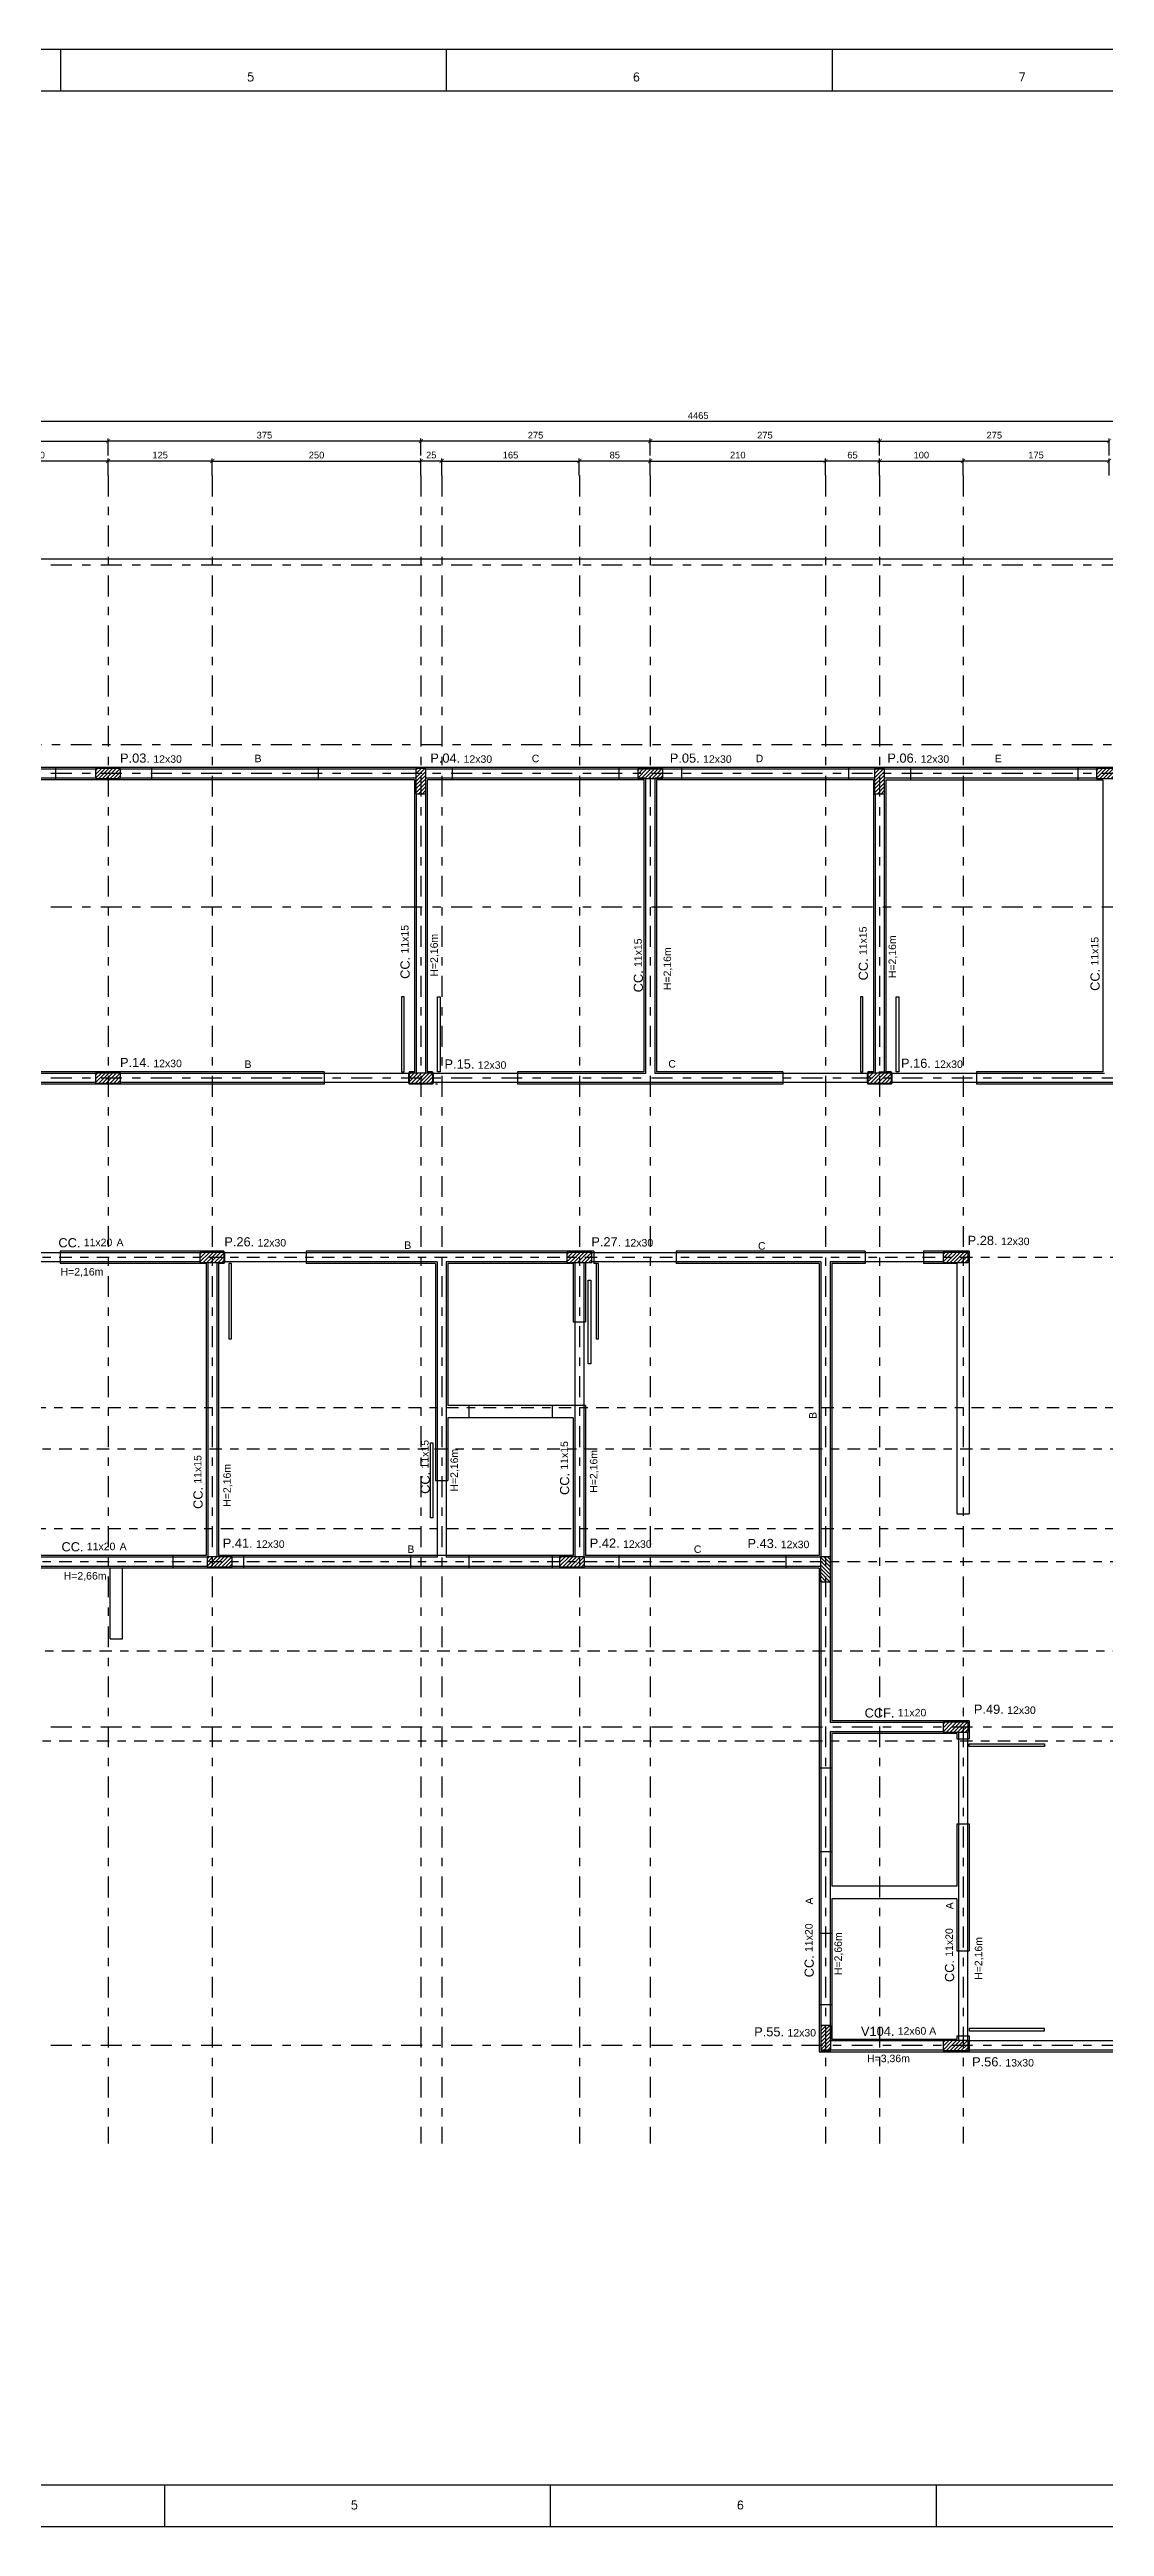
# Model space of a CAD drawing. Header units: millimetres. Extents: x 3659 to 4048, y 1324 to 1399.
# Drawn here: x 3759.2 to 3771.85, y 1360.95 to 1390.65 of the extents above; entities that cross this region are included whole.
import ezdxf
from ezdxf.enums import TextEntityAlignment as Align

# ---------------------------------------------------------------- set-up
doc = ezdxf.new("R2010")
doc.units = ezdxf.units.MM
doc.linetypes.add('CENTER', pattern=[2, 1.25, -0.25, 0.25, -0.25])
doc.linetypes.add('DASHDOT', pattern=[1, 0.5, -0.25, 0, -0.25])
for name, color, linetype in [('eixo', 1, 'CENTER'), ('Forma', 2, 'Continuous'), ('Hachura', 1, 'Continuous'), ('MATRIZ', 8, 'Continuous'), ('Moldura', 2, 'Continuous'), ('PILAR', 5, 'Continuous'), ('Textos', 7, 'Continuous')]:
    doc.layers.add(name, color=color, linetype=linetype)
doc.styles.add('maloca 1', font='romans.shx')
doc.styles.add('ROMANS', font='arial.ttf')
doc.dimstyles.new('ESC-50JR', dxfattribs={"dimtxt": 0.1, "dimasz": 0.05, "dimexe": 0.03, "dimexo": 0, "dimgap": 0.03, "dimtad": 1, "dimlfac": 100, "dimdsep": 46, "dimtxsty": 'ROMANS', "dimblk1": 'DOTSMALL', "dimblk2": 'DOTSMALL', "dimsah": 1, "dimcen": 0.09, "dimclrd": 1, "dimclre": 1, "dimclrt": 2, "dimadec": 0, "dimazin": 0, "dimtfac": 1, "dimtdec": 4, "dimtmove": 0, "dimatfit": 3, "dimldrblk": 'DOTSMALL', "dimfxl": 0, "dimtolj": 1, "dimtzin": 0, "dimarcsym": 0})

# ---------------------------------------------------------------- blocks, each defined once
blk = doc.blocks.new('_ArchTick')
at = {"color": 0, "linetype": 'ByBlock', "const_width": 0.15}
blk.add_lwpolyline([(-0.5, -0.5), (0.5, 0.5)], dxfattribs=at)
blk = doc.blocks.new('*D143')
at = {"color": 1, "lineweight": -2, "transparency": 16777216}
for p, q in [((3758.203, 1385.541), (3758.203, 1385.744)), ((3759.903, 1385.714), (3758.203, 1385.714)), ((3759.903, 1385.541), (3759.903, 1385.744))]:
    blk.add_line(p, q, dxfattribs=at)
at = {"layer": 'DEFPOINTS', "color": 0, "transparency": 16777216}
for p in [(3758.203, 1385.714), (3758.203, 1385.541), (3759.903, 1385.541)]:
    blk.add_point(p, dxfattribs=at)
at = {"color": 1, "lineweight": -2, "transparency": 16777216, "xscale": 0.05, "yscale": 0.05, "zscale": 0.05, "rotation": 180}
blk.add_blockref('_ArchTick', (3758.203, 1385.714), dxfattribs=at)
at = {"color": 1, "lineweight": -2, "transparency": 16777216, "xscale": 0.05, "yscale": 0.05, "zscale": 0.05}
blk.add_blockref('_ArchTick', (3759.903, 1385.714), dxfattribs=at)
at = {"color": 2, "transparency": 16777216, "insert": (3759.053, 1385.785), "char_height": 0.08, "attachment_point": 5, "style": 'ROMANS'}
blk.add_mtext('\\A1;170', dxfattribs=at)
blk = doc.blocks.new('_DOTSMALL')
at = {"color": 0, "linetype": 'ByBlock', "const_width": 0.5}
blk.add_lwpolyline([(-0.0625, 0, 1), (0.0625, 0, 1)], format="xyb", close=True, dxfattribs=at)
blk = doc.blocks.new('*D144')
at = {"color": 1, "lineweight": -2, "transparency": 16777216}
for p, q in [((3761.153, 1385.541), (3761.153, 1385.744)), ((3761.153, 1385.714), (3763.653, 1385.714)), ((3763.653, 1385.541), (3763.653, 1385.744))]:
    blk.add_line(p, q, dxfattribs=at)
at = {"layer": 'DEFPOINTS', "color": 0, "transparency": 16777216}
for p in [(3761.153, 1385.541), (3763.653, 1385.714), (3763.653, 1385.541)]:
    blk.add_point(p, dxfattribs=at)
at = {"color": 1, "lineweight": -2, "transparency": 16777216, "xscale": 0.05, "yscale": 0.05, "zscale": 0.05, "rotation": 180}
blk.add_blockref('_ArchTick', (3761.153, 1385.714), dxfattribs=at)
at = {"color": 1, "lineweight": -2, "transparency": 16777216, "xscale": 0.05, "yscale": 0.05, "zscale": 0.05}
blk.add_blockref('_ArchTick', (3763.653, 1385.714), dxfattribs=at)
at = {"color": 2, "transparency": 16777216, "insert": (3762.403, 1385.785), "char_height": 0.08, "attachment_point": 5, "style": 'ROMANS'}
blk.add_mtext('\\A1;250', dxfattribs=at)
blk = doc.blocks.new('*D125')
at = {"color": 1, "lineweight": -2, "transparency": 16777216}
for p, q in [((3763.653, 1385.541), (3763.653, 1385.744)), ((3763.903, 1385.714), (3763.653, 1385.714)), ((3763.903, 1385.541), (3763.903, 1385.744))]:
    blk.add_line(p, q, dxfattribs=at)
at = {"layer": 'DEFPOINTS', "color": 0, "transparency": 16777216}
for p in [(3763.653, 1385.714), (3763.653, 1385.541), (3763.903, 1385.541)]:
    blk.add_point(p, dxfattribs=at)
at = {"color": 1, "lineweight": -2, "transparency": 16777216, "xscale": 0.05, "yscale": 0.05, "zscale": 0.05, "rotation": 180}
blk.add_blockref('_ArchTick', (3763.653, 1385.714), dxfattribs=at)
at = {"color": 1, "lineweight": -2, "transparency": 16777216, "xscale": 0.05, "yscale": 0.05, "zscale": 0.05}
blk.add_blockref('_ArchTick', (3763.903, 1385.714), dxfattribs=at)
at = {"color": 2, "transparency": 16777216, "insert": (3763.778, 1385.785), "char_height": 0.08, "attachment_point": 5, "style": 'ROMANS'}
blk.add_mtext('\\A1;25', dxfattribs=at)
blk = doc.blocks.new('*D126')
at = {"color": 1, "lineweight": -2, "transparency": 16777216}
for p, q in [((3763.903, 1385.541), (3763.903, 1385.744)), ((3763.903, 1385.714), (3765.553, 1385.714)), ((3765.553, 1385.541), (3765.553, 1385.744))]:
    blk.add_line(p, q, dxfattribs=at)
at = {"layer": 'DEFPOINTS', "color": 0, "transparency": 16777216}
for p in [(3763.903, 1385.541), (3765.553, 1385.714), (3765.553, 1385.541)]:
    blk.add_point(p, dxfattribs=at)
at = {"color": 1, "lineweight": -2, "transparency": 16777216, "xscale": 0.05, "yscale": 0.05, "zscale": 0.05, "rotation": 180}
blk.add_blockref('_ArchTick', (3763.903, 1385.714), dxfattribs=at)
at = {"color": 1, "lineweight": -2, "transparency": 16777216, "xscale": 0.05, "yscale": 0.05, "zscale": 0.05}
blk.add_blockref('_ArchTick', (3765.553, 1385.714), dxfattribs=at)
at = {"color": 2, "transparency": 16777216, "insert": (3764.728, 1385.785), "char_height": 0.08, "attachment_point": 5, "style": 'ROMANS'}
blk.add_mtext('\\A1;165', dxfattribs=at)
blk = doc.blocks.new('*D127')
at = {"color": 1, "lineweight": -2, "transparency": 16777216}
for p, q in [((3765.553, 1385.541), (3765.553, 1385.744)), ((3766.403, 1385.714), (3765.553, 1385.714)), ((3766.403, 1385.541), (3766.403, 1385.744))]:
    blk.add_line(p, q, dxfattribs=at)
at = {"layer": 'DEFPOINTS', "color": 0, "transparency": 16777216}
for p in [(3765.553, 1385.714), (3765.553, 1385.541), (3766.403, 1385.541)]:
    blk.add_point(p, dxfattribs=at)
at = {"color": 1, "lineweight": -2, "transparency": 16777216, "xscale": 0.05, "yscale": 0.05, "zscale": 0.05, "rotation": 180}
blk.add_blockref('_ArchTick', (3765.553, 1385.714), dxfattribs=at)
at = {"color": 1, "lineweight": -2, "transparency": 16777216, "xscale": 0.05, "yscale": 0.05, "zscale": 0.05}
blk.add_blockref('_ArchTick', (3766.403, 1385.714), dxfattribs=at)
at = {"color": 2, "transparency": 16777216, "insert": (3765.978, 1385.785), "char_height": 0.08, "attachment_point": 5, "style": 'ROMANS'}
blk.add_mtext('\\A1;85', dxfattribs=at)
blk = doc.blocks.new('*D128')
at = {"color": 1, "lineweight": -2, "transparency": 16777216}
for p, q in [((3766.403, 1385.541), (3766.403, 1385.744)), ((3766.403, 1385.714), (3768.503, 1385.714)), ((3768.503, 1385.541), (3768.503, 1385.744))]:
    blk.add_line(p, q, dxfattribs=at)
at = {"layer": 'DEFPOINTS', "color": 0, "transparency": 16777216}
for p in [(3766.403, 1385.541), (3768.503, 1385.714), (3768.503, 1385.541)]:
    blk.add_point(p, dxfattribs=at)
at = {"color": 1, "lineweight": -2, "transparency": 16777216, "xscale": 0.05, "yscale": 0.05, "zscale": 0.05, "rotation": 180}
blk.add_blockref('_ArchTick', (3766.403, 1385.714), dxfattribs=at)
at = {"color": 1, "lineweight": -2, "transparency": 16777216, "xscale": 0.05, "yscale": 0.05, "zscale": 0.05}
blk.add_blockref('_ArchTick', (3768.503, 1385.714), dxfattribs=at)
at = {"color": 2, "transparency": 16777216, "insert": (3767.453, 1385.785), "char_height": 0.08, "attachment_point": 5, "style": 'ROMANS'}
blk.add_mtext('\\A1;210', dxfattribs=at)
blk = doc.blocks.new('*D129')
at = {"color": 1, "lineweight": -2, "transparency": 16777216}
for p, q in [((3768.503, 1385.541), (3768.503, 1385.744)), ((3769.153, 1385.714), (3768.503, 1385.714)), ((3769.153, 1385.541), (3769.153, 1385.744))]:
    blk.add_line(p, q, dxfattribs=at)
at = {"layer": 'DEFPOINTS', "color": 0, "transparency": 16777216}
for p in [(3768.503, 1385.714), (3768.503, 1385.541), (3769.153, 1385.541)]:
    blk.add_point(p, dxfattribs=at)
at = {"color": 1, "lineweight": -2, "transparency": 16777216, "xscale": 0.05, "yscale": 0.05, "zscale": 0.05, "rotation": 180}
blk.add_blockref('_ArchTick', (3768.503, 1385.714), dxfattribs=at)
at = {"color": 1, "lineweight": -2, "transparency": 16777216, "xscale": 0.05, "yscale": 0.05, "zscale": 0.05}
blk.add_blockref('_ArchTick', (3769.153, 1385.714), dxfattribs=at)
at = {"color": 2, "transparency": 16777216, "insert": (3768.828, 1385.785), "char_height": 0.08, "attachment_point": 5, "style": 'ROMANS'}
blk.add_mtext('\\A1;65', dxfattribs=at)
blk = doc.blocks.new('*D130')
at = {"color": 1, "lineweight": -2, "transparency": 16777216}
for p, q in [((3769.153, 1385.541), (3769.153, 1385.744)), ((3769.153, 1385.714), (3770.153, 1385.714)), ((3770.153, 1385.541), (3770.153, 1385.744))]:
    blk.add_line(p, q, dxfattribs=at)
at = {"layer": 'DEFPOINTS', "color": 0, "transparency": 16777216}
for p in [(3769.153, 1385.541), (3770.153, 1385.714), (3770.153, 1385.541)]:
    blk.add_point(p, dxfattribs=at)
at = {"color": 1, "lineweight": -2, "transparency": 16777216, "xscale": 0.05, "yscale": 0.05, "zscale": 0.05, "rotation": 180}
blk.add_blockref('_ArchTick', (3769.153, 1385.714), dxfattribs=at)
at = {"color": 1, "lineweight": -2, "transparency": 16777216, "xscale": 0.05, "yscale": 0.05, "zscale": 0.05}
blk.add_blockref('_ArchTick', (3770.153, 1385.714), dxfattribs=at)
at = {"color": 2, "transparency": 16777216, "insert": (3769.653, 1385.785), "char_height": 0.08, "attachment_point": 5, "style": 'ROMANS'}
blk.add_mtext('\\A1;100', dxfattribs=at)
blk = doc.blocks.new('*D131')
at = {"color": 1, "lineweight": -2, "transparency": 16777216}
for p, q in [((3770.153, 1385.541), (3770.153, 1385.744)), ((3771.903, 1385.714), (3770.153, 1385.714)), ((3771.903, 1385.541), (3771.903, 1385.744))]:
    blk.add_line(p, q, dxfattribs=at)
at = {"layer": 'DEFPOINTS', "color": 0, "transparency": 16777216}
for p in [(3770.153, 1385.714), (3770.153, 1385.541), (3771.903, 1385.541)]:
    blk.add_point(p, dxfattribs=at)
at = {"color": 1, "lineweight": -2, "transparency": 16777216, "xscale": 0.05, "yscale": 0.05, "zscale": 0.05, "rotation": 180}
blk.add_blockref('_ArchTick', (3770.153, 1385.714), dxfattribs=at)
at = {"color": 1, "lineweight": -2, "transparency": 16777216, "xscale": 0.05, "yscale": 0.05, "zscale": 0.05}
blk.add_blockref('_ArchTick', (3771.903, 1385.714), dxfattribs=at)
at = {"color": 2, "transparency": 16777216, "insert": (3771.028, 1385.785), "char_height": 0.08, "attachment_point": 5, "style": 'ROMANS'}
blk.add_mtext('\\A1;175', dxfattribs=at)
blk = doc.blocks.new('*D168')
at = {"color": 1, "lineweight": -2, "transparency": 16777216}
for p, q in [((3759.903, 1385.541), (3759.903, 1385.744)), ((3761.153, 1385.714), (3759.903, 1385.714)), ((3761.153, 1385.541), (3761.153, 1385.744))]:
    blk.add_line(p, q, dxfattribs=at)
at = {"layer": 'DEFPOINTS', "color": 0, "transparency": 16777216}
for p in [(3759.903, 1385.714), (3759.903, 1385.541), (3761.153, 1385.541)]:
    blk.add_point(p, dxfattribs=at)
at = {"color": 1, "lineweight": -2, "transparency": 16777216, "xscale": 0.05, "yscale": 0.05, "zscale": 0.05, "rotation": 180}
blk.add_blockref('_ArchTick', (3759.903, 1385.714), dxfattribs=at)
at = {"color": 1, "lineweight": -2, "transparency": 16777216, "xscale": 0.05, "yscale": 0.05, "zscale": 0.05}
blk.add_blockref('_ArchTick', (3761.153, 1385.714), dxfattribs=at)
at = {"color": 2, "transparency": 16777216, "insert": (3760.528, 1385.785), "char_height": 0.08, "attachment_point": 5, "style": 'ROMANS'}
blk.add_mtext('\\A1;125', dxfattribs=at)
blk = doc.blocks.new('*D171')
at = {"color": 1, "lineweight": -2, "transparency": 16777216}
for p, q in [((3756.053, 1385.78), (3756.053, 1385.983)), ((3756.053, 1385.953), (3759.903, 1385.953)), ((3759.903, 1385.78), (3759.903, 1385.983))]:
    blk.add_line(p, q, dxfattribs=at)
at = {"layer": 'DEFPOINTS', "color": 0, "transparency": 16777216}
for p in [(3759.903, 1385.953), (3756.053, 1385.78), (3759.903, 1385.78)]:
    blk.add_point(p, dxfattribs=at)
at = {"color": 1, "lineweight": -2, "transparency": 16777216, "xscale": 0.05, "yscale": 0.05, "zscale": 0.05, "rotation": 180}
blk.add_blockref('_ArchTick', (3756.053, 1385.953), dxfattribs=at)
at = {"color": 1, "lineweight": -2, "transparency": 16777216, "xscale": 0.05, "yscale": 0.05, "zscale": 0.05}
blk.add_blockref('_ArchTick', (3759.903, 1385.953), dxfattribs=at)
at = {"color": 2, "transparency": 16777216, "insert": (3757.978, 1386.024), "char_height": 0.08, "attachment_point": 5, "style": 'ROMANS'}
blk.add_mtext('\\A1;385', dxfattribs=at)
blk = doc.blocks.new('*D172')
at = {"color": 1, "lineweight": -2, "transparency": 16777216}
for p, q in [((3763.653, 1385.78), (3763.653, 1385.983)), ((3766.403, 1385.953), (3763.653, 1385.953)), ((3766.403, 1385.78), (3766.403, 1385.983))]:
    blk.add_line(p, q, dxfattribs=at)
at = {"layer": 'DEFPOINTS', "color": 0, "transparency": 16777216}
for p in [(3763.653, 1385.953), (3763.653, 1385.78), (3766.403, 1385.78)]:
    blk.add_point(p, dxfattribs=at)
at = {"color": 1, "lineweight": -2, "transparency": 16777216, "xscale": 0.05, "yscale": 0.05, "zscale": 0.05, "rotation": 180}
blk.add_blockref('_ArchTick', (3763.653, 1385.953), dxfattribs=at)
at = {"color": 1, "lineweight": -2, "transparency": 16777216, "xscale": 0.05, "yscale": 0.05, "zscale": 0.05}
blk.add_blockref('_ArchTick', (3766.403, 1385.953), dxfattribs=at)
at = {"color": 2, "transparency": 16777216, "insert": (3765.028, 1386.024), "char_height": 0.08, "attachment_point": 5, "style": 'ROMANS'}
blk.add_mtext('\\A1;275', dxfattribs=at)
blk = doc.blocks.new('*D173')
at = {"color": 1, "lineweight": -2, "transparency": 16777216}
for p, q in [((3766.403, 1385.78), (3766.403, 1385.983)), ((3766.403, 1385.953), (3769.153, 1385.953)), ((3769.153, 1385.78), (3769.153, 1385.983))]:
    blk.add_line(p, q, dxfattribs=at)
at = {"layer": 'DEFPOINTS', "color": 0, "transparency": 16777216}
for p in [(3769.153, 1385.953), (3766.403, 1385.78), (3769.153, 1385.78)]:
    blk.add_point(p, dxfattribs=at)
at = {"color": 1, "lineweight": -2, "transparency": 16777216, "xscale": 0.05, "yscale": 0.05, "zscale": 0.05, "rotation": 180}
blk.add_blockref('_ArchTick', (3766.403, 1385.953), dxfattribs=at)
at = {"color": 1, "lineweight": -2, "transparency": 16777216, "xscale": 0.05, "yscale": 0.05, "zscale": 0.05}
blk.add_blockref('_ArchTick', (3769.153, 1385.953), dxfattribs=at)
at = {"color": 2, "transparency": 16777216, "insert": (3767.778, 1386.024), "char_height": 0.08, "attachment_point": 5, "style": 'ROMANS'}
blk.add_mtext('\\A1;275', dxfattribs=at)
blk = doc.blocks.new('*D174')
at = {"color": 1, "lineweight": -2, "transparency": 16777216}
for p, q in [((3769.153, 1385.78), (3769.153, 1385.983)), ((3769.153, 1385.953), (3771.903, 1385.953)), ((3771.903, 1385.78), (3771.903, 1385.983))]:
    blk.add_line(p, q, dxfattribs=at)
at = {"layer": 'DEFPOINTS', "color": 0, "transparency": 16777216}
for p in [(3771.903, 1385.953), (3769.153, 1385.78), (3771.903, 1385.78)]:
    blk.add_point(p, dxfattribs=at)
at = {"color": 1, "lineweight": -2, "transparency": 16777216, "xscale": 0.05, "yscale": 0.05, "zscale": 0.05, "rotation": 180}
blk.add_blockref('_ArchTick', (3769.153, 1385.953), dxfattribs=at)
at = {"color": 1, "lineweight": -2, "transparency": 16777216, "xscale": 0.05, "yscale": 0.05, "zscale": 0.05}
blk.add_blockref('_ArchTick', (3771.903, 1385.953), dxfattribs=at)
at = {"color": 2, "transparency": 16777216, "insert": (3770.528, 1386.024), "char_height": 0.08, "attachment_point": 5, "style": 'ROMANS'}
blk.add_mtext('\\A1;275', dxfattribs=at)
blk = doc.blocks.new('*D182')
at = {"color": 1, "lineweight": -2, "transparency": 16777216}
for p, q in [((3759.903, 1385.78), (3759.903, 1385.983)), ((3763.653, 1385.953), (3759.903, 1385.953)), ((3763.653, 1385.78), (3763.653, 1385.983))]:
    blk.add_line(p, q, dxfattribs=at)
at = {"layer": 'DEFPOINTS', "color": 0, "transparency": 16777216}
for p in [(3759.903, 1385.953), (3759.903, 1385.78), (3763.653, 1385.78)]:
    blk.add_point(p, dxfattribs=at)
at = {"color": 1, "lineweight": -2, "transparency": 16777216, "xscale": 0.05, "yscale": 0.05, "zscale": 0.05, "rotation": 180}
blk.add_blockref('_ArchTick', (3759.903, 1385.953), dxfattribs=at)
at = {"color": 1, "lineweight": -2, "transparency": 16777216, "xscale": 0.05, "yscale": 0.05, "zscale": 0.05}
blk.add_blockref('_ArchTick', (3763.653, 1385.953), dxfattribs=at)
at = {"color": 2, "transparency": 16777216, "insert": (3761.778, 1386.024), "char_height": 0.08, "attachment_point": 5, "style": 'ROMANS'}
blk.add_mtext('\\A1;375', dxfattribs=at)
blk = doc.blocks.new('*D162')
at = {"color": 1, "lineweight": -2, "transparency": 16777216}
for p, q in [((3744.653, 1386.015), (3744.653, 1386.218)), ((3789.303, 1386.188), (3744.653, 1386.188)), ((3789.303, 1386.015), (3789.303, 1386.218))]:
    blk.add_line(p, q, dxfattribs=at)
at = {"layer": 'DEFPOINTS', "color": 0, "transparency": 16777216}
for p in [(3744.653, 1386.188), (3744.653, 1386.015), (3789.303, 1386.015)]:
    blk.add_point(p, dxfattribs=at)
at = {"color": 1, "lineweight": -2, "transparency": 16777216, "xscale": 0.05, "yscale": 0.05, "zscale": 0.05, "rotation": 180}
blk.add_blockref('_ArchTick', (3744.653, 1386.188), dxfattribs=at)
at = {"color": 1, "lineweight": -2, "transparency": 16777216, "xscale": 0.05, "yscale": 0.05, "zscale": 0.05}
blk.add_blockref('_ArchTick', (3789.303, 1386.188), dxfattribs=at)
at = {"color": 2, "transparency": 16777216, "insert": (3766.978, 1386.259), "char_height": 0.08, "attachment_point": 5, "style": 'ROMANS'}
blk.add_mtext('\\A1;4465', dxfattribs=at)

msp = doc.modelspace()

# ---------------------------------------------------------------- hatches: boundary and pattern name
at = {"layer": 'Hachura'}
h = msp.add_hatch(dxfattribs=at)
h.set_pattern_fill('LINE', color=1, scale=0.01, angle=405, style=0)
h.set_pattern_definition([(45, (118.463816, -14.26948), (-0.0224506403, 0.0224506403), [])])
h.paths.add_polyline_path([(3760.053315, 1382.025823), (3759.753315, 1382.025823), (3759.753315, 1381.905823), (3760.053315, 1381.905823)])
h = msp.add_hatch(dxfattribs=at)
h.set_pattern_fill('LINE', color=1, scale=0.01, angle=405, style=0)
h.set_pattern_definition([(45, (170.921348, -13.735075), (-0.0224506403, 0.0224506403), [])])
h.paths.add_polyline_path([(3763.593315, 1382.025823), (3763.593315, 1381.725823), (3763.713315, 1381.725823), (3763.713315, 1382.025823)])
h = msp.add_hatch(dxfattribs=at)
h.set_pattern_fill('LINE', color=1, scale=0.01, angle=405, style=0)
h.set_pattern_definition([(45, (124.963816, -14.26948), (-0.0224506403, 0.0224506403), [])])
h.paths.add_polyline_path([(3766.553315, 1382.025823), (3766.253315, 1382.025823), (3766.253315, 1381.905823), (3766.553315, 1381.905823)])
h = msp.add_hatch(dxfattribs=at)
h.set_pattern_fill('LINE', color=1, scale=0.01, angle=405, style=0)
h.set_pattern_definition([(45, (176.421348, -13.735075), (-0.0224506403, 0.0224506403), [])])
h.paths.add_polyline_path([(3769.093315, 1382.025823), (3769.093315, 1381.725823), (3769.213315, 1381.725823), (3769.213315, 1382.025823)])
h = msp.add_hatch(dxfattribs=at)
h.set_pattern_fill('LINE', color=1, scale=0.01, angle=405, style=0)
h.set_pattern_definition([(45, (130.463816, -14.26948), (-0.0224506403, 0.0224506403), [])])
h.paths.add_polyline_path([(3772.053315, 1382.025823), (3771.753315, 1382.025823), (3771.753315, 1381.905823), (3772.053315, 1381.905823)])
h = msp.add_hatch(dxfattribs=at)
h.set_pattern_fill('LINE', color=1, scale=0.01, angle=405, style=0)
h.set_pattern_definition([(45, (118.463816, -17.91948), (-0.0224506403, 0.0224506403), [])])
h.paths.add_polyline_path([(3760.053315, 1378.375823), (3759.753315, 1378.375823), (3759.753315, 1378.255823), (3760.053315, 1378.255823)])
h = msp.add_hatch(dxfattribs=at)
h.set_pattern_fill('LINE', color=1, scale=0.01, angle=405, style=0)
h.set_pattern_definition([(45, (122.213816, -17.91948), (-0.0224506403, 0.0224506403), [])])
h.paths.add_polyline_path([(3763.803315, 1378.375823), (3763.503315, 1378.375823), (3763.503315, 1378.255823), (3763.803315, 1378.255823)])
h = msp.add_hatch(dxfattribs=at)
h.set_pattern_fill('LINE', color=1, scale=0.01, angle=405, style=0)
h.set_pattern_definition([(45, (127.713816, -17.91948), (-0.0224506403, 0.0224506403), [])])
h.paths.add_polyline_path([(3769.303315, 1378.375823), (3769.003315, 1378.375823), (3769.003315, 1378.255823), (3769.303315, 1378.255823)])
h = msp.add_hatch(dxfattribs=at)
h.set_pattern_fill('LINE', color=1, scale=0.01, angle=405, style=0)
h.set_pattern_definition([(45, (119.713816, -20.06948), (-0.0224506403, 0.0224506403), [])])
h.paths.add_polyline_path([(3761.303315, 1376.225823), (3761.003315, 1376.225823), (3761.003315, 1376.105823), (3761.303315, 1376.105823)])
h = msp.add_hatch(dxfattribs=at)
h.set_pattern_fill('LINE', color=1, scale=0.01, angle=405, style=0)
h.set_pattern_definition([(45, (124.113816, -20.06948), (-0.0224506403, 0.0224506403), [])])
h.paths.add_polyline_path([(3765.703315, 1376.225823), (3765.403315, 1376.225823), (3765.403315, 1376.105823), (3765.703315, 1376.105823)])
h = msp.add_hatch(dxfattribs=at)
h.set_pattern_fill('LINE', color=1, scale=0.01, angle=405, style=0)
h.set_pattern_definition([(45, (128.623816, -20.06948), (-0.0224506403, 0.0224506403), [])])
h.paths.add_polyline_path([(3770.213315, 1376.225823), (3769.913315, 1376.225823), (3769.913315, 1376.105823), (3770.213315, 1376.105823)])
h = msp.add_hatch(dxfattribs=at)
h.set_pattern_fill('LINE', color=1, scale=0.01, angle=405, style=0)
h.set_pattern_definition([(45, (119.80228, -23.71948), (-0.0224506403, 0.0224506403), [])])
h.paths.add_polyline_path([(3761.391778, 1372.575823), (3761.091778, 1372.575823), (3761.091778, 1372.455823), (3761.391778, 1372.455823)])
h = msp.add_hatch(dxfattribs=at)
h.set_pattern_fill('LINE', color=1, scale=0.01, angle=405, style=0)
h.set_pattern_definition([(45, (124.025848, -23.71948), (-0.0224506403, 0.0224506403), [])])
h.paths.add_polyline_path([(3765.615346, 1372.575823), (3765.315346, 1372.575823), (3765.315346, 1372.455823), (3765.615346, 1372.455823)])
h = msp.add_hatch(dxfattribs=at)
h.set_pattern_fill('LINE', color=1, scale=0.01, angle=495, style=0)
h.set_pattern_definition([(135, (5164.738618, -2269.013675), (-0.0224506403, -0.0224506403), [])])
h.paths.add_polyline_path([(3768.443315, 1372.575823), (3768.443315, 1372.275823), (3768.563315, 1372.275823), (3768.563315, 1372.575823)])
h = msp.add_hatch(dxfattribs=at)
h.set_pattern_fill('LINE', color=1, scale=0.01, angle=405, style=0)
h.set_pattern_definition([(45, (128.623816, -25.70278), (-0.0224506403, 0.0224506403), [])])
h.paths.add_polyline_path([(3770.213315, 1370.592523), (3769.913315, 1370.592523), (3769.913315, 1370.472523), (3770.213315, 1370.472523)])
h = msp.add_hatch(dxfattribs=at)
h.set_pattern_fill('LINE', color=1, scale=0.01, angle=405, style=0)
h.set_pattern_definition([(45, (175.776348, -28.805075), (-0.0224506403, 0.0224506403), [])])
h.paths.add_polyline_path([(3768.448315, 1366.955823), (3768.448315, 1366.655823), (3768.568315, 1366.655823), (3768.568315, 1366.955823)])
h = msp.add_hatch(dxfattribs=at)
h.set_pattern_fill('LINE', color=1, scale=0.01, angle=405, style=0)
h.set_pattern_definition([(45, (128.623816, -29.51948), (-0.0224506403, 0.0224506403), [])])
h.paths.add_polyline_path([(3770.213315, 1366.775823), (3769.913315, 1366.775823), (3769.913315, 1366.655823), (3770.213315, 1366.655823)])

# ---------------------------------------------------------------- linework, layer by layer
at = {"layer": 'eixo', "linetype": 'DASHDOT', "ltscale": 0.5}
for p, q in [((3759.903315, 1385.540823), (3759.903315, 1365.540823)), ((3761.153315, 1385.540823), (3761.153315, 1365.540823)), ((3763.653315, 1385.540823), (3763.653315, 1365.540823)), ((3763.903315, 1385.540823), (3763.903315, 1365.540823)), ((3765.553315, 1385.540823), (3765.553315, 1365.540823)), ((3766.403315, 1385.540823), (3766.403315, 1365.540823)), ((3768.503315, 1385.540823), (3768.503315, 1365.540823)), ((3769.153315, 1385.540823), (3769.153315, 1365.540823)), ((3770.153315, 1385.540823), (3770.153315, 1365.540823)), ((3804.468315, 1384.465823), (3743.256144, 1384.465823)), ((3743.256144, 1382.315823), (3804.468315, 1382.315823)), ((3804.468315, 1381.965823), (3743.256144, 1381.965823)), ((3804.468315, 1380.365823), (3743.256144, 1380.365823)), ((3804.468315, 1378.315823), (3743.256144, 1378.315823)), ((3804.468315, 1370.532523), (3743.256144, 1370.532523)), ((3804.468315, 1366.715823), (3743.153385, 1366.715823))]:
    msp.add_line(p, q, dxfattribs=at)
at = {"layer": 'eixo', "linetype": 'DASHDOT', "ltscale": 0.3}
for p, q in [((3804.468315, 1376.165823), (3743.256144, 1376.165823)), ((3743.256144, 1374.365823), (3804.468315, 1374.365823)), ((3804.468315, 1373.865823), (3743.256144, 1373.865823)), ((3743.256144, 1372.915823), (3804.468315, 1372.915823)), ((3804.468315, 1372.515823), (3743.256144, 1372.515823)), ((3778.850106, 1371.445823), (3743.256144, 1371.445823)), ((3804.468315, 1370.365823), (3743.256144, 1370.365823))]:
    msp.add_line(p, q, dxfattribs=at)
at = {"layer": 'Forma', "linetype": 'Continuous', "ltscale": 0.5}
for p, q in [((3759.753315, 1382.020823), (3756.293315, 1382.020823)), ((3763.593315, 1382.020823), (3760.053315, 1382.020823)), ((3771.753315, 1382.020823), (3763.713315, 1382.020823)), ((3759.753315, 1381.910823), (3756.293315, 1381.910823)), ((3763.593315, 1381.910823), (3760.053315, 1381.910823)), ((3763.598315, 1381.725823), (3763.598315, 1378.375823)), ((3763.708315, 1381.725823), (3763.708315, 1378.375823)), ((3766.348315, 1381.910823), (3763.713315, 1381.910823)), ((3766.348315, 1381.910823), (3766.348315, 1378.370823)), ((3766.458315, 1381.910823), (3766.458315, 1378.370823)), ((3769.093315, 1381.910823), (3766.458315, 1381.910823)), ((3769.098315, 1381.725823), (3769.098315, 1378.375823)), ((3769.208315, 1381.725823), (3769.208315, 1378.375823)), ((3771.753315, 1381.910823), (3769.213315, 1381.910823)), ((3759.753315, 1378.370823), (3756.108315, 1378.370823)), ((3759.753315, 1378.260823), (3756.108315, 1378.260823)), ((3763.503315, 1378.370823), (3760.053315, 1378.370823)), ((3763.503315, 1378.260823), (3760.053315, 1378.260823)), ((3766.348315, 1378.370823), (3763.803315, 1378.370823)), ((3769.003315, 1378.260823), (3763.803315, 1378.260823)), ((3769.003315, 1378.370823), (3766.458315, 1378.370823)), ((3771.848315, 1378.370823), (3769.303315, 1378.370823)), ((3774.503315, 1378.260823), (3769.303315, 1378.260823)), ((3761.003315, 1376.220823), (3758.263315, 1376.220823)), ((3761.003315, 1376.110823), (3758.263315, 1376.110823)), ((3761.098315, 1376.105823), (3761.098315, 1372.575823)), ((3761.208315, 1376.105823), (3761.208315, 1372.575823)), ((3765.403315, 1376.220823), (3761.303315, 1376.220823)), ((3763.848315, 1376.110823), (3761.303315, 1376.110823)), ((3763.848315, 1376.110823), (3763.848315, 1372.570823)), ((3765.403315, 1376.110823), (3763.958315, 1376.110823)), ((3763.958315, 1376.110823), (3763.958315, 1372.570823)), ((3765.498315, 1376.105823), (3765.498315, 1372.575823)), ((3765.608315, 1376.105823), (3765.608315, 1372.570823)), ((3769.913315, 1376.220823), (3765.703315, 1376.220823)), ((3768.448315, 1376.110823), (3765.703315, 1376.110823)), ((3768.448315, 1376.110823), (3768.448315, 1372.575823)), ((3769.913315, 1376.110823), (3768.558315, 1376.110823)), ((3768.558315, 1376.110823), (3768.558315, 1372.575823)), ((3761.091778, 1372.570823), (3758.263315, 1372.570823)), ((3761.091778, 1372.460823), (3758.263315, 1372.460823)), ((3763.848315, 1372.570823), (3761.391778, 1372.570823)), ((3765.315346, 1372.460823), (3761.391778, 1372.460823)), ((3765.315346, 1372.570823), (3763.958315, 1372.570823)), ((3768.443315, 1372.570823), (3765.608315, 1372.570823)), ((3768.443315, 1372.460823), (3765.615346, 1372.460823)), ((3768.448315, 1372.275823), (3768.448315, 1366.660823)), ((3768.558315, 1372.275823), (3768.558315, 1370.587523)), ((3769.913315, 1370.587523), (3768.558315, 1370.587523)), ((3768.558315, 1370.477523), (3768.558315, 1366.770823)), ((3769.913315, 1370.477523), (3768.558315, 1370.477523)), ((3770.098315, 1370.472523), (3770.098315, 1366.775823)), ((3770.208315, 1370.472523), (3770.208315, 1366.775823)), ((3769.913315, 1366.660823), (3768.448315, 1366.660823)), ((3769.913315, 1366.770823), (3768.558315, 1366.770823)), ((3777.441304, 1366.770823), (3770.213315, 1366.770823)), ((3777.441304, 1366.660823), (3770.213315, 1366.660823))]:
    msp.add_line(p, q, dxfattribs=at)
at = {"layer": 'MATRIZ'}
for p, q in [((3743.078315, 1384.540823), (3803.518315, 1384.540823)), ((3789.228315, 1382.040823), (3755.978315, 1382.040823)), ((3759.278315, 1381.890823), (3759.278315, 1382.040823)), ((3760.428315, 1381.890823), (3760.428315, 1382.040823)), ((3762.428315, 1381.890823), (3762.428315, 1382.040823)), ((3766.028315, 1382.040823), (3766.028315, 1381.890823)), ((3766.778315, 1382.040823), (3766.778315, 1381.890823)), ((3768.778315, 1382.040823), (3768.778315, 1381.890823)), ((3769.528315, 1381.890823), (3769.528315, 1382.040823)), ((3771.528315, 1382.040823), (3771.528315, 1381.890823)), ((3766.328315, 1381.890823), (3763.728315, 1381.890823)), ((3766.328315, 1381.890823), (3766.328315, 1378.390823)), ((3769.078315, 1381.890823), (3766.478315, 1381.890823)), ((3766.478315, 1381.890823), (3766.478315, 1378.390823)), ((3769.078315, 1381.890823), (3769.078315, 1378.390823)), ((3769.228315, 1381.890823), (3769.228315, 1378.390823)), ((3769.228315, 1381.890823), (3771.828315, 1381.890823)), ((3771.828315, 1381.890823), (3771.828315, 1378.390823)), ((3763.453315, 1379.290823), (3763.423315, 1379.290823)), ((3763.423315, 1379.290823), (3763.423315, 1378.390823)), ((3763.453315, 1378.390823), (3763.453315, 1379.290823)), ((3763.853315, 1378.390823), (3763.853315, 1379.290823)), ((3763.853315, 1379.290823), (3763.883315, 1379.290823)), ((3763.883315, 1379.290823), (3763.883315, 1378.390823)), ((3768.953315, 1379.290823), (3768.923315, 1379.290823)), ((3768.923315, 1379.290823), (3768.923315, 1378.390823)), ((3768.953315, 1378.390823), (3768.953315, 1379.290823)), ((3769.353315, 1378.390823), (3769.353315, 1379.290823)), ((3769.353315, 1379.290823), (3769.383315, 1379.290823)), ((3769.383315, 1379.290823), (3769.383315, 1378.390823)), ((3762.493315, 1378.390823), (3762.493315, 1378.240823)), ((3763.423315, 1378.390823), (3763.453315, 1378.390823)), ((3763.513315, 1378.390823), (3763.513315, 1378.240823)), ((3763.793315, 1378.390823), (3763.793315, 1378.240823)), ((3763.883315, 1378.390823), (3763.853315, 1378.390823)), ((3766.328315, 1378.390823), (3764.813315, 1378.390823)), ((3764.813315, 1378.390823), (3764.813315, 1378.240823)), ((3767.993315, 1378.390823), (3766.478315, 1378.390823)), ((3767.993315, 1378.390823), (3767.993315, 1378.240823)), ((3768.923315, 1378.390823), (3768.953315, 1378.390823)), ((3769.078315, 1378.390823), (3769.013315, 1378.390823)), ((3769.013315, 1378.390823), (3769.013315, 1378.240823)), ((3769.143315, 1378.390823), (3769.293315, 1378.390823)), ((3769.293315, 1378.390823), (3769.228315, 1378.390823)), ((3769.293315, 1378.390823), (3769.293315, 1378.240823)), ((3769.383315, 1378.390823), (3769.353315, 1378.390823)), ((3771.828315, 1378.390823), (3770.313315, 1378.390823)), ((3770.313315, 1378.390823), (3770.313315, 1378.240823)), ((3767.993315, 1378.240823), (3764.813315, 1378.240823)), ((3769.293315, 1378.240823), (3769.013315, 1378.240823)), ((3773.493315, 1378.240823), (3770.313315, 1378.240823)), ((3759.328315, 1376.240823), (3759.328315, 1376.090823)), ((3761.293315, 1376.240823), (3761.293315, 1376.090823)), ((3761.353315, 1376.090823), (3761.353315, 1375.190823)), ((3761.383315, 1376.090823), (3761.353315, 1376.090823)), ((3761.383315, 1375.190823), (3761.383315, 1376.090823)), ((3765.728315, 1376.240823), (3762.278315, 1376.240823)), ((3762.278315, 1376.240823), (3762.278315, 1376.090823)), ((3765.478315, 1376.090823), (3763.978315, 1376.090823)), ((3765.478315, 1376.090823), (3765.478315, 1375.390823)), ((3765.628315, 1376.090823), (3765.628315, 1375.390823)), ((3765.728315, 1376.240823), (3765.728315, 1376.090823)), ((3765.783315, 1376.090823), (3765.728315, 1376.090823)), ((3765.753315, 1376.090823), (3765.753315, 1375.190823)), ((3765.783315, 1376.090823), (3765.753315, 1376.090823)), ((3765.783315, 1375.190823), (3765.783315, 1376.090823)), ((3768.978315, 1376.240823), (3766.713315, 1376.240823)), ((3766.713315, 1376.240823), (3766.713315, 1376.090823)), ((3768.428315, 1376.090823), (3766.713315, 1376.090823)), ((3768.428315, 1376.090823), (3768.428315, 1372.590823)), ((3768.578315, 1376.090823), (3768.578315, 1370.607523)), ((3768.978315, 1376.090823), (3768.578315, 1376.090823)), ((3768.978315, 1376.240823), (3768.978315, 1376.090823)), ((3769.678315, 1376.240823), (3769.678315, 1376.090823)), ((3770.228315, 1376.240823), (3769.678315, 1376.240823)), ((3770.078315, 1376.090823), (3769.678315, 1376.090823)), ((3770.078315, 1376.090823), (3770.078315, 1373.090823)), ((3770.228315, 1376.240823), (3770.228315, 1373.090823)), ((3765.658315, 1375.890823), (3765.691648, 1375.890823)), ((3765.658315, 1374.890823), (3765.658315, 1375.890823)), ((3765.691648, 1375.890823), (3765.691648, 1374.890823)), ((3761.353315, 1375.190823), (3761.383315, 1375.190823)), ((3765.478315, 1375.390823), (3765.628315, 1375.390823)), ((3765.753315, 1375.190823), (3765.783315, 1375.190823)), ((3765.691648, 1374.890823), (3765.658315, 1374.890823)), ((3765.628315, 1374.390823), (3763.978315, 1374.390823)), ((3765.478315, 1374.240823), (3763.978315, 1374.240823)), ((3764.228315, 1374.390823), (3764.228315, 1374.240823)), ((3765.228315, 1374.390823), (3765.228315, 1374.240823)), ((3765.478315, 1374.240823), (3765.478315, 1372.590823)), ((3765.628315, 1374.390823), (3765.628315, 1372.590823)), ((3763.768315, 1373.941342), (3763.798315, 1373.941342)), ((3763.768315, 1373.041342), (3763.768315, 1373.941342)), ((3763.798315, 1373.941342), (3763.798315, 1373.041342)), ((3763.798315, 1373.041342), (3763.768315, 1373.041342)), ((3770.078315, 1373.090823), (3770.228315, 1373.090823)), ((3768.428315, 1372.440823), (3758.278315, 1372.440823)), ((3760.678315, 1372.590823), (3760.678315, 1372.440823)), ((3765.478315, 1372.590823), (3761.228315, 1372.590823)), ((3761.528315, 1372.590823), (3761.528315, 1372.440823)), ((3763.528315, 1372.590823), (3763.528315, 1372.440823)), ((3764.228315, 1372.590823), (3764.228315, 1372.440823)), ((3765.228315, 1372.590823), (3765.228315, 1372.440823)), ((3768.428315, 1372.590823), (3765.628315, 1372.590823)), ((3766.028315, 1372.590823), (3766.028315, 1372.440823)), ((3768.028315, 1372.590823), (3768.028315, 1372.440823)), ((3768.428315, 1372.440823), (3768.428315, 1366.640823)), ((3770.228315, 1370.607523), (3768.578315, 1370.607523)), ((3768.578315, 1370.457523), (3768.578315, 1368.624223)), ((3770.078315, 1370.457523), (3768.578315, 1370.457523)), ((3770.078315, 1370.457523), (3770.078315, 1370.392523)), ((3770.078315, 1370.392523), (3770.228315, 1370.392523)), ((3770.228315, 1370.607523), (3770.228315, 1370.392523)), ((3770.228315, 1370.332523), (3771.128315, 1370.332523)), ((3770.228315, 1370.302523), (3770.228315, 1370.332523)), ((3771.128315, 1370.302523), (3770.228315, 1370.302523)), ((3771.128315, 1370.332523), (3771.128315, 1370.302523)), ((3768.578315, 1370.042523), (3768.428315, 1370.042523)), ((3770.078315, 1369.372523), (3770.078315, 1368.624223)), ((3770.078315, 1369.372523), (3770.228315, 1369.372523)), ((3770.228315, 1369.372523), (3770.228315, 1367.850823)), ((3768.578315, 1369.039223), (3768.428315, 1369.039223)), ((3770.078315, 1368.624223), (3768.578315, 1368.624223)), ((3768.578315, 1368.474223), (3768.578315, 1366.790823)), ((3770.078315, 1368.474223), (3768.578315, 1368.474223)), ((3770.078315, 1368.474223), (3770.078315, 1367.850823)), ((3768.578315, 1368.059223), (3768.428315, 1368.059223)), ((3770.078315, 1367.850823), (3770.228315, 1367.850823)), ((3768.428315, 1367.205823), (3768.578315, 1367.205823)), ((3770.078315, 1366.830823), (3770.078315, 1366.790823)), ((3770.078315, 1366.830823), (3770.228315, 1366.830823)), ((3771.128315, 1366.920823), (3770.228315, 1366.920823)), ((3770.228315, 1366.920823), (3770.228315, 1366.890823)), ((3770.228315, 1366.890823), (3771.128315, 1366.890823)), ((3770.228315, 1366.830823), (3770.228315, 1366.640823)), ((3771.128315, 1366.890823), (3771.128315, 1366.920823)), ((3768.428315, 1366.640823), (3770.228315, 1366.640823)), ((3768.578315, 1366.790823), (3770.078315, 1366.790823)), ((3770.228315, 1366.640823), (3777.428315, 1366.640823))]:
    msp.add_line(p, q, dxfattribs=at)
at = {"layer": 'MATRIZ', "linetype": 'Continuous'}
for p, q in [((3764.028315, 1382.040823), (3764.028315, 1381.890823)), ((3763.578315, 1381.890823), (3756.128315, 1381.890823)), ((3763.578315, 1381.890823), (3763.578315, 1378.390823)), ((3763.578315, 1381.890823), (3763.578315, 1378.390823)), ((3763.728315, 1381.890823), (3763.728315, 1378.390823)), ((3762.493315, 1378.390823), (3756.128315, 1378.390823)), ((3763.578315, 1378.390823), (3763.513315, 1378.390823)), ((3763.793315, 1378.390823), (3763.728315, 1378.390823)), ((3762.493315, 1378.240823), (3756.128315, 1378.240823)), ((3763.793315, 1378.240823), (3763.513315, 1378.240823)), ((3763.853315, 1378.240823), (3763.828315, 1378.240823)), ((3761.293315, 1376.240823), (3759.328315, 1376.240823)), ((3761.078315, 1376.090823), (3759.328315, 1376.090823)), ((3761.078315, 1376.090823), (3761.078315, 1372.590823)), ((3761.228315, 1376.090823), (3761.228315, 1372.590823)), ((3761.293315, 1376.090823), (3761.228315, 1376.090823)), ((3763.828315, 1376.090823), (3762.278315, 1376.090823)), ((3763.828315, 1376.090823), (3763.828315, 1373.490823)), ((3763.978315, 1376.090823), (3763.978315, 1374.390823)), ((3763.978315, 1374.240823), (3763.978315, 1373.490823)), ((3763.828315, 1373.490823), (3763.978315, 1373.490823)), ((3761.078315, 1372.590823), (3758.278315, 1372.590823)), ((3759.928315, 1371.590823), (3759.928315, 1372.440823)), ((3760.078315, 1371.590823), (3760.078315, 1372.440823)), ((3759.928315, 1371.590823), (3760.078315, 1371.590823))]:
    msp.add_line(p, q, dxfattribs=at)
at = {"layer": 'Moldura', "color": 1}
for p, q in [((3759.333645, 1390.648453), (3759.333645, 1390.148453)), ((3763.958645, 1390.648453), (3763.958645, 1390.148453)), ((3768.583645, 1390.648453), (3768.583645, 1390.148453)), ((3760.578962, 1361.448453), (3760.578962, 1360.948453)), ((3765.203962, 1361.448453), (3765.203962, 1360.948453)), ((3769.828962, 1361.448453), (3769.828962, 1360.948453))]:
    msp.add_line(p, q, dxfattribs=at)
msp.add_lwpolyline([(3740.458645, 1360.948453), (3814.833645, 1360.948453), (3814.833645, 1390.648453), (3740.458645, 1390.648453)], close=True, dxfattribs=at)
at = {"layer": 'Moldura', "color": 6}
msp.add_lwpolyline([(3741.708645, 1361.448453), (3814.333645, 1361.448453), (3814.333645, 1390.148453), (3741.708645, 1390.148453)], close=True, dxfattribs=at)
at = {"layer": 'PILAR'}
for points in [[(3759.753315, 1381.905823), (3760.053315, 1381.905823), (3760.053315, 1382.025823), (3759.753315, 1382.025823)], [(3763.713315, 1381.725823), (3763.713315, 1382.025823), (3763.593315, 1382.025823), (3763.593315, 1381.725823)], [(3766.253315, 1381.905823), (3766.553315, 1381.905823), (3766.553315, 1382.025823), (3766.253315, 1382.025823)], [(3769.213315, 1381.725823), (3769.213315, 1382.025823), (3769.093315, 1382.025823), (3769.093315, 1381.725823)], [(3771.753315, 1381.905823), (3772.053315, 1381.905823), (3772.053315, 1382.025823), (3771.753315, 1382.025823)], [(3759.753315, 1378.255823), (3760.053315, 1378.255823), (3760.053315, 1378.375823), (3759.753315, 1378.375823)], [(3763.503315, 1378.255823), (3763.803315, 1378.255823), (3763.803315, 1378.375823), (3763.503315, 1378.375823)], [(3769.003315, 1378.255823), (3769.303315, 1378.255823), (3769.303315, 1378.375823), (3769.003315, 1378.375823)], [(3761.003315, 1376.105823), (3761.303315, 1376.105823), (3761.303315, 1376.225823), (3761.003315, 1376.225823)], [(3765.403315, 1376.105823), (3765.703315, 1376.105823), (3765.703315, 1376.225823), (3765.403315, 1376.225823)], [(3769.913315, 1376.105823), (3770.213315, 1376.105823), (3770.213315, 1376.225823), (3769.913315, 1376.225823)], [(3761.091778, 1372.455823), (3761.391778, 1372.455823), (3761.391778, 1372.575823), (3761.091778, 1372.575823)], [(3765.315346, 1372.455823), (3765.615346, 1372.455823), (3765.615346, 1372.575823), (3765.315346, 1372.575823)], [(3768.563315, 1372.275823), (3768.563315, 1372.575823), (3768.443315, 1372.575823), (3768.443315, 1372.275823)], [(3769.913315, 1370.472523), (3770.213315, 1370.472523), (3770.213315, 1370.592523), (3769.913315, 1370.592523)], [(3768.568315, 1366.655823), (3768.568315, 1366.955823), (3768.448315, 1366.955823), (3768.448315, 1366.655823)], [(3769.913315, 1366.655823), (3770.213315, 1366.655823), (3770.213315, 1366.775823), (3769.913315, 1366.775823)]]:
    msp.add_lwpolyline(points, close=True, dxfattribs=at)

# ---------------------------------------------------------------- texts
at = {"layer": 'Moldura', "color": 1, "style": 'maloca 1'}
for s, p in [('5', (3761.568624, 1390.269657)), ('6', (3766.193624, 1390.269657)), ('7', (3770.818624, 1390.269657)), ('5', (3762.813941, 1361.154388)), ('6', (3767.438941, 1361.154388))]:
    msp.add_text(s, height=0.1, dxfattribs=at).set_placement(p)
at = {"layer": 'Textos', "color": 3, "style": 'ROMANS'}
for s, p in [('P.03.', (3760.405609, 1382.097436)), ('P.04.', (3764.125034, 1382.097436)), ('P.05.', (3766.996306, 1382.097436)), ('P.06.', (3769.604194, 1382.097436)), ('P.14.', (3760.405609, 1378.447436)), ('P.15.', (3764.295627, 1378.428559)), ('P.16.', (3769.767615, 1378.438546)), ('CC.', (3759.572525, 1376.285894)), ('P.26.', (3761.655609, 1376.297436)), ('P.27.', (3766.055609, 1376.297436)), ('P.28.', (3770.566997, 1376.314054)), ('CC.', (3759.609761, 1372.640263)), ('P.41.', (3761.636925, 1372.684273)), ('P.42.', (3766.036925, 1372.684273)), ('P.43.', (3767.927705, 1372.680189)), ('CCF.', (3769.331039, 1370.647916)), ('P.49.', (3770.641759, 1370.692421)), ('P.55.', (3768.007861, 1366.824823)), ('V104.', (3769.331039, 1366.831216)), ('P.56.', (3770.619925, 1366.464907))]:
    msp.add_text(s, height=0.11, dxfattribs=at).set_placement(p, align=Align.RIGHT)
at = {"layer": 'Textos', "color": 2, "style": 'ROMANS'}
for s, p in [('12x30', (3760.44614, 1382.095923)), ('B', (3761.659634, 1382.103211)), ('12x30', (3764.165566, 1382.095923)), ('C', (3764.982971, 1382.103211)), ('12x30', (3767.036837, 1382.095923)), ('D', (3767.667084, 1382.103211)), ('12x30', (3769.644726, 1382.095923)), ('E', (3770.533662, 1382.103211)), ('12x30', (3760.44614, 1378.445923)), ('B', (3761.539496, 1378.437116)), ('12x30', (3764.336159, 1378.427046)), ('C', (3766.620463, 1378.441232)), ('12x30', (3769.808146, 1378.437033)), ('11x20', (3759.611702, 1376.299821)), ('A', (3760.005457, 1376.299821)), ('12x30', (3761.69614, 1376.295923)), ('B', (3763.454749, 1376.267151)), ('12x30', (3766.09614, 1376.295923)), ('C', (3767.695317, 1376.258304)), ('12x30', (3770.607529, 1376.312541)), ('H=2,16m', (3759.334463, 1375.94816)), ('11x20', (3759.648937, 1372.65419)), ('A', (3760.042692, 1372.65419)), ('12x30', (3761.677457, 1372.68276)), ('12x30', (3766.077457, 1372.68276)), ('12x30', (3767.968237, 1372.678676)), ('B', (3763.491984, 1372.62152)), ('C', (3766.925966, 1372.62152)), ('H=2,66m', (3759.371698, 1372.302529)), ('11x20', (3769.370216, 1370.661843)), ('12x30', (3770.68229, 1370.690908)), ('12x30', (3768.048392, 1366.823309)), ('12x60 A', (3769.370216, 1366.845143)), ('H=3,36m', (3769.002414, 1366.51558)), ('13x30', (3770.660456, 1366.463394))]:
    msp.add_text(s, height=0.09, dxfattribs=at).set_placement(p)
for s, p in [('11x15', (3763.505339, 1379.808874)), ('H=2,16m', (3763.857, 1379.531634)), ('11x15', (3766.301469, 1379.647267)), ('H=2,16m', (3766.65313, 1379.370027)), ('11x15', (3768.998163, 1379.790639)), ('H=2,16m', (3769.349824, 1379.513399)), ('11x15', (3771.776864, 1379.665158)), ('B', (3768.397532, 1374.228681)), ('11x15', (3763.746597, 1373.633643)), ('11x15', (3765.41767, 1373.620191)), ('11x15', (3761.0232, 1373.452544)), ('H=2,16m', (3761.374861, 1373.175304)), ('H=2,16m', (3764.098257, 1373.356404)), ('H=2,16m', (3765.76933, 1373.342951)), ('A', (3768.355425, 1368.405938)), ('A', (3770.038125, 1368.348858)), ('11x20', (3768.349501, 1367.83678)), ('H=2,66m', (3768.701162, 1367.55954)), ('11x20', (3770.0322, 1367.779699)), ('H=2,16m', (3770.383861, 1367.50246))]:
    msp.add_text(s, height=0.09, rotation=90, dxfattribs=at).set_placement(p)
at = {"layer": 'Textos', "color": 3, "style": 'ROMANS'}
for p in [(3763.519266, 1379.769697), (3766.315395, 1379.60809), (3769.01209, 1379.751462), (3771.79079, 1379.625981), (3761.037126, 1373.413367), (3763.760523, 1373.594466), (3765.431596, 1373.581014), (3768.363427, 1367.797603), (3770.046127, 1367.740522)]:
    msp.add_text('CC.', height=0.11, rotation=90, dxfattribs=at).set_placement(p, align=Align.RIGHT)

# ---------------------------------------------------------------- dimensions: what is measured, and where the dimension line sits
for base, p1, p2, picture, middle in [((3744.653315, 1386.188342), (3789.303315, 1386.014989), (3744.653315, 1386.014989), '*D162', (3766.978315, 1386.259188)), ((3759.903315, 1385.9529), (3756.053315, 1385.779547), (3759.903315, 1385.779547), '*D171', (3757.978315, 1386.023773)), ((3758.203315, 1385.714176), (3759.903315, 1385.540823), (3758.203315, 1385.540823), '*D143', (3759.053315, 1385.785022)), ((3759.903315, 1385.9529), (3763.653315, 1385.779547), (3759.903315, 1385.779547), '*D182', (3761.778315, 1386.023773)), ((3759.903315, 1385.714176), (3761.153315, 1385.540823), (3759.903315, 1385.540823), '*D168', (3760.528315, 1385.785022)), ((3763.653315, 1385.714176), (3761.153315, 1385.540823), (3763.653315, 1385.540823), '*D144', (3762.403315, 1385.785022)), ((3763.653315, 1385.9529), (3766.403315, 1385.779547), (3763.653315, 1385.779547), '*D172', (3765.028315, 1386.023746)), ((3763.653315, 1385.714176), (3763.903315, 1385.540823), (3763.653315, 1385.540823), '*D125', (3763.778315, 1385.785022)), ((3765.553315, 1385.714176), (3763.903315, 1385.540823), (3765.553315, 1385.540823), '*D126', (3764.728315, 1385.785022)), ((3765.553315, 1385.714176), (3766.403315, 1385.540823), (3765.553315, 1385.540823), '*D127', (3765.978315, 1385.785022)), ((3769.153315, 1385.9529), (3766.403315, 1385.779547), (3769.153315, 1385.779547), '*D173', (3767.778315, 1386.023746)), ((3768.503315, 1385.714176), (3766.403315, 1385.540823), (3768.503315, 1385.540823), '*D128', (3767.453315, 1385.785022)), ((3768.503315, 1385.714176), (3769.153315, 1385.540823), (3768.503315, 1385.540823), '*D129', (3768.828315, 1385.785022)), ((3771.903315, 1385.9529), (3769.153315, 1385.779547), (3771.903315, 1385.779547), '*D174', (3770.528315, 1386.023746)), ((3770.153315, 1385.714176), (3769.153315, 1385.540823), (3770.153315, 1385.540823), '*D130', (3769.653315, 1385.785022)), ((3770.153315, 1385.714176), (3771.903315, 1385.540823), (3770.153315, 1385.540823), '*D131', (3771.028315, 1385.785022))]:
    dim = msp.add_linear_dim(base=base, p1=p1, p2=p2, dimstyle='ESC-50JR', override={"dimtxt": 0.08, "dimdec": 1, "dimblk1": 'ArchTick', "dimblk2": 'ArchTick', "dimtmove": 1, "dimfxl": 0.18})
    dim.commit()
    dim.dimension.update_dxf_attribs({"geometry": picture, "text_midpoint": middle})

doc.saveas('drawing.dxf')
